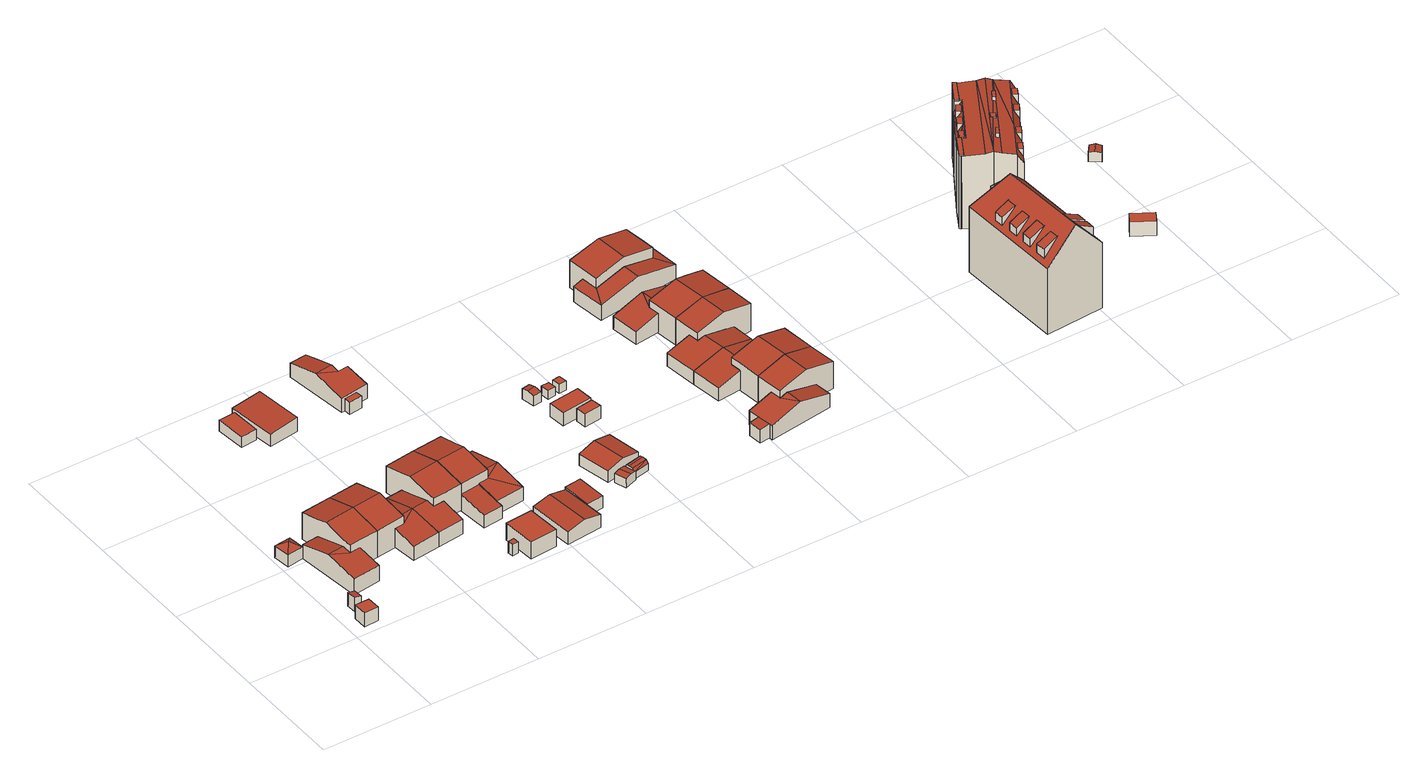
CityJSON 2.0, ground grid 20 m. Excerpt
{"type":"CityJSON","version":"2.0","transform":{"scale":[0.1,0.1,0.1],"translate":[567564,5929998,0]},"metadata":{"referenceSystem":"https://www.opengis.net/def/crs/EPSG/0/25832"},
"CityObjects":{
"building1":{"type":"Building","attributes":{"Grundfläche 2D":"6.219696","Grundhöhe NN":"0.597"},"geometry":[{"type":"Solid","lod":"3","boundaries":[[[[0,1,2,3]],[[4,5,3,2]],[[5,6,0,3]],[[6,7,1,0]],[[7,4,2,1]],[[7,6,5,4]]]],"semantics":{"surfaces":[{"type":"RoofSurface"},{"type":"WallSurface"},{"type":"GroundSurface"}],"values":[[0,1,1,1,1,2]]}}]},
"building2":{"type":"Building","attributes":{"Grundfläche 2D":"2.041872","Grundhöhe NN":"0.597"},"geometry":[{"type":"Solid","lod":"3","boundaries":[[[[8,9,10,11]],[[12,13,11,10]],[[13,14,8,11]],[[14,15,9,8]],[[15,12,10,9]],[[15,14,13,12]]]],"semantics":{"surfaces":[{"type":"RoofSurface"},{"type":"WallSurface"},{"type":"GroundSurface"}],"values":[[0,1,1,1,1,2]]}}]},
"building3":{"type":"Building","attributes":{"Grundfläche 2D":"55.055702","Grundhöhe NN":"1.153"},"geometry":[{"type":"Solid","lod":"3","boundaries":[[[[16,17,18]],[[16,19,17]],[[16,18,20]],[[16,20,19]],[[21,22,23,24]],[[25,26,27,28,22]],[[28,23,22]],[[29,30,18,17]],[[30,31,20,18]],[[31,32,19,20]],[[32,29,17,19]],[[22,21,18,30,33,25]],[[26,25,33,34]],[[27,26,34,35]],[[28,27,35,36]],[[24,23,28,36,37]],[[24,37,30,18,21]],[[32,31,30,29]],[[35,34,33,30,37,36]]]],"semantics":{"surfaces":[{"type":"RoofSurface"},{"type":"WallSurface"},{"type":"GroundSurface"}],"values":[[0,0,0,0,0,0,0,1,1,1,1,1,1,1,1,1,1,2,2]]}}]},
"building4":{"type":"Building","attributes":{"Grundfläche 2D":"61.027374","Grundhöhe NN":"1.315"},"geometry":[{"type":"Solid","lod":"3","boundaries":[[[[38,39,40,41,42,43]],[[44,45,38,43,46,47]],[[47,46,43,42,41,48,49]],[[45,44,47,49,50]],[[40,39,38,45,50,51]],[[41,40,51,48]],[[49,48,51,50]]]],"semantics":{"surfaces":[{"type":"RoofSurface"},{"type":"WallSurface"},{"type":"GroundSurface"}],"values":[[0,0,1,1,1,1,2]]}}]},
"building5":{"type":"Building","attributes":{"Grundfläche 2D":"59.880754","Grundhöhe NN":"1.318"},"geometry":[{"type":"Solid","lod":"3","boundaries":[[[[45,52,53,38]],[[54,55,40,39,38,53]],[[52,45,50,56]],[[55,54,53,52,56,57]],[[40,55,57,51]],[[45,38,39,40,51,50]],[[57,56,50,51]]]],"semantics":{"surfaces":[{"type":"RoofSurface"},{"type":"WallSurface"},{"type":"GroundSurface"}],"values":[[0,0,1,1,1,1,2]]}}]},
"building6":{"type":"Building","attributes":{"Grundfläche 2D":"46.337090","Grundhöhe NN":"1.356"},"geometry":[{"type":"Solid","lod":"3","boundaries":[[[[58,59,60,61,62]],[[60,59,63]],[[64,65,60,63,66]],[[62,61,67,68]],[[63,59,58,62,68,69]],[[66,63,69,70]],[[64,66,70,71]],[[65,64,71,72]],[[67,61,60,65,72]],[[72,71,70,69,68,67]]]],"semantics":{"surfaces":[{"type":"RoofSurface"},{"type":"WallSurface"},{"type":"GroundSurface"}],"values":[[0,0,0,1,1,1,1,1,1,2]]}}]},
"building7":{"type":"Building","attributes":{"Grundfläche 2D":"15.591273","Grundhöhe NN":"1.494"},"geometry":[{"type":"Solid","lod":"3","boundaries":[[[[73,74,75,76,77]],[[78,79,75,74]],[[79,80,76,75]],[[80,81,82,73,77,76]],[[82,78,74,73]],[[80,79,78,82,81]]]],"semantics":{"surfaces":[{"type":"RoofSurface"},{"type":"WallSurface"},{"type":"GroundSurface"}],"values":[[0,1,1,1,1,2]]}}]},
"building8":{"type":"Building","attributes":{"Grundfläche 2D":"44.734847","Grundhöhe NN":"1.398"},"geometry":[{"type":"Solid","lod":"3","boundaries":[[[[83,84,85,61,60]],[[86,87,88,83,60,65]],[[65,60,61,67,72]],[[86,65,72,89]],[[87,86,89,90]],[[88,87,90,91]],[[85,84,83,88,91,92]],[[61,85,92,67]],[[90,89,72,67,92,91]]]],"semantics":{"surfaces":[{"type":"RoofSurface"},{"type":"WallSurface"},{"type":"GroundSurface"}],"values":[[0,0,1,1,1,1,1,1,2]]}}]},
"building9":{"type":"Building","attributes":{"Grundfläche 2D":"1.191955","Grundhöhe NN":"0.988"},"geometry":[{"type":"Solid","lod":"3","boundaries":[[[[93,94,95,96]],[[97,98,96,95]],[[98,99,93,96]],[[99,100,94,93]],[[100,97,95,94]],[[100,99,98,97]]]],"semantics":{"surfaces":[{"type":"RoofSurface"},{"type":"WallSurface"},{"type":"GroundSurface"}],"values":[[0,1,1,1,1,2]]}}]},
"building10":{"type":"Building","attributes":{"Grundfläche 2D":"48.806923","Grundhöhe NN":"1.370"},"geometry":[{"type":"Solid","lod":"3","boundaries":[[[[101,102,103,104]],[[105,106,104,103]],[[106,107,101,104]],[[107,108,102,101]],[[108,105,103,102]],[[108,107,106,105]]]],"semantics":{"surfaces":[{"type":"RoofSurface"},{"type":"WallSurface"},{"type":"GroundSurface"}],"values":[[0,1,1,1,1,2]]}}]},
"building11":{"type":"Building","attributes":{"Grundfläche 2D":"60.338884","Grundhöhe NN":"1.353"},"geometry":[{"type":"Solid","lod":"3","boundaries":[[[[109,110,111,112,113]],[[114,115,109,113,116,117]],[[117,116,113,112,111,118,91]],[[115,114,117,91,119]],[[110,109,115,119,120]],[[111,110,120,118]],[[91,118,120,119]]]],"semantics":{"surfaces":[{"type":"RoofSurface"},{"type":"WallSurface"},{"type":"GroundSurface"}],"values":[[0,0,1,1,1,1,2]]}}]},
"building12":{"type":"Building","attributes":{"Grundfläche 2D":"29.391478","Grundhöhe NN":"0.909"},"geometry":[{"type":"Solid","lod":"3","boundaries":[[[[121,122,123,124]],[[125,126,124,123]],[[126,127,121,124]],[[127,128,122,121]],[[128,125,123,122]],[[128,127,126,125]]]],"semantics":{"surfaces":[{"type":"RoofSurface"},{"type":"WallSurface"},{"type":"GroundSurface"}],"values":[[0,1,1,1,1,2]]}}]},
"building13":{"type":"Building","attributes":{"Grundfläche 2D":"79.576248","Grundhöhe NN":"1.319"},"geometry":[{"type":"Solid","lod":"3","boundaries":[[[[109,115,129,130]],[[130,131,132,110,109]],[[133,134,135,136]],[[137,129,115,133,136,138]],[[130,129,137,139]],[[132,131,130,139,140]],[[110,132,140,141]],[[115,109,110,141,142,133]],[[134,133,142,143]],[[135,134,143,144]],[[136,135,144,138]],[[143,142,141,140,139,137,138,144]]]],"semantics":{"surfaces":[{"type":"RoofSurface"},{"type":"WallSurface"},{"type":"GroundSurface"}],"values":[[0,0,0,1,1,1,1,1,1,1,1,2]]}}]},
"building14":{"type":"Building","attributes":{"Grundfläche 2D":"48.719252","Grundhöhe NN":"1.390"},"geometry":[{"type":"Solid","lod":"3","boundaries":[[[[145,146,147,148]],[[146,145,149]],[[146,149,150]],[[151,150,149,152,153]],[[148,147,154,155]],[[145,148,155,156]],[[152,149,145,156,157]],[[153,152,157,158]],[[151,153,158,159]],[[146,150,151,159,160]],[[147,146,160,154]],[[154,160,159,158,157,156,155]]]],"semantics":{"surfaces":[{"type":"RoofSurface"},{"type":"WallSurface"},{"type":"GroundSurface"}],"values":[[0,0,0,0,1,1,1,1,1,1,1,2]]}}]},
"building15":{"type":"Building","attributes":{"Grundfläche 2D":"54.295436","Grundhöhe NN":"0.967"},"geometry":[{"type":"Solid","lod":"3","boundaries":[[[[161,162,163,164]],[[165,162,161,166]],[[164,163,167,168]],[[166,161,164,168,169]],[[165,166,169,170]],[[167,163,162,165,170]],[[169,168,167,170]]]],"semantics":{"surfaces":[{"type":"RoofSurface"},{"type":"WallSurface"},{"type":"GroundSurface"}],"values":[[0,0,1,1,1,1,2]]}}]},
"building16":{"type":"Building","attributes":{"Grundfläche 2D":"50.157501","Grundhöhe NN":"1.353"},"geometry":[{"type":"Solid","lod":"3","boundaries":[[[[171,172,173,174]],[[175,176,177,178,179]],[[180,181,176,182,183,184]],[[181,177,176]],[[174,173,185,186]],[[171,174,186,187]],[[172,171,187,188]],[[175,179,189,190]],[[182,176,175,190,191]],[[172,188,192,184,183,182,191,185,173]],[[180,184,192,193]],[[181,180,193,194]],[[179,178,177,181,194,189]],[[193,192,188,187,186,185,191,190,189,194]]]],"semantics":{"surfaces":[{"type":"RoofSurface"},{"type":"WallSurface"},{"type":"GroundSurface"}],"values":[[0,0,0,0,1,1,1,1,1,1,1,1,1,2]]}}]},
"building17":{"type":"Building","attributes":{"Grundfläche 2D":"15.406752","Grundhöhe NN":"1.131"},"geometry":[{"type":"Solid","lod":"3","boundaries":[[[[195,196,197,198]],[[199,200,198,197]],[[200,201,195,198]],[[201,202,196,195]],[[202,199,197,196]],[[202,201,200,199]]]],"semantics":{"surfaces":[{"type":"RoofSurface"},{"type":"WallSurface"},{"type":"GroundSurface"}],"values":[[0,1,1,1,1,2]]}}]},
"building18":{"type":"Building","attributes":{"Grundfläche 2D":"5.475605","Grundhöhe NN":"1.384"},"geometry":[{"type":"Solid","lod":"3","boundaries":[[[[203,204,205,206]],[[207,208,204,203,209]],[[206,205,210,211]],[[209,203,206,211,212]],[[213,208,207,209,212,214]],[[210,205,204,208,213]],[[214,212,211,210,213]]]],"semantics":{"surfaces":[{"type":"RoofSurface"},{"type":"WallSurface"},{"type":"GroundSurface"}],"values":[[0,0,1,1,1,1,2]]}}]},
"building19":{"type":"Building","attributes":{"Grundfläche 2D":"40.366095","Grundhöhe NN":"1.425"},"geometry":[{"type":"Solid","lod":"3","boundaries":[[[[215,216,217,218]],[[219,216,215,220]],[[218,217,221,222]],[[220,215,218,222,223]],[[219,220,223,224]],[[221,217,216,219,224]],[[223,222,221,224]]]],"semantics":{"surfaces":[{"type":"RoofSurface"},{"type":"WallSurface"},{"type":"GroundSurface"}],"values":[[0,0,1,1,1,1,2]]}}]},
"building20":{"type":"Building","attributes":{"Grundfläche 2D":"5.950251","Grundhöhe NN":"1.394"},"geometry":[{"type":"Solid","lod":"3","boundaries":[[[[225,226,227,228]],[[229,225,228,230]],[[231,229,230,232]],[[231,232,233]],[[231,233,234]],[[233,232,230,228,227,235,214]],[[234,233,214,236]],[[237,226,225,229,231,234,236,238]],[[227,226,237,235]],[[236,214,235,237,238]]]],"semantics":{"surfaces":[{"type":"RoofSurface"},{"type":"WallSurface"},{"type":"GroundSurface"}],"values":[[0,0,0,0,0,1,1,1,1,2]]}}]},
"building21":{"type":"Building","attributes":{"Grundfläche 2D":"3.811717","Grundhöhe NN":"1.504"},"geometry":[{"type":"Solid","lod":"3","boundaries":[[[[239,240,241,242]],[[243,240,239,244]],[[242,241,245,246]],[[244,239,242,246,247]],[[243,244,247,248]],[[245,241,240,243,248]],[[247,246,245,248]]]],"semantics":{"surfaces":[{"type":"RoofSurface"},{"type":"WallSurface"},{"type":"GroundSurface"}],"values":[[0,0,1,1,1,1,2]]}}]},
"building22":{"type":"Building","attributes":{"Grundfläche 2D":"17.314671","Grundhöhe NN":"1.512"},"geometry":[{"type":"Solid","lod":"3","boundaries":[[[[249,250,251,252]],[[253,254,252,251]],[[254,255,249,252]],[[255,256,250,249]],[[256,253,251,250]],[[256,255,254,253]]]],"semantics":{"surfaces":[{"type":"RoofSurface"},{"type":"WallSurface"},{"type":"GroundSurface"}],"values":[[0,1,1,1,1,2]]}}]},
"building23":{"type":"Building","attributes":{"Grundfläche 2D":"5.980590","Grundhöhe NN":"1.512"},"geometry":[{"type":"Solid","lod":"3","boundaries":[[[[257,258,259,260]],[[261,262,260,259]],[[262,263,257,260]],[[263,264,258,257]],[[264,261,259,258]],[[264,263,262,261]]]],"semantics":{"surfaces":[{"type":"RoofSurface"},{"type":"WallSurface"},{"type":"GroundSurface"}],"values":[[0,1,1,1,1,2]]}}]},
"building24":{"type":"Building","attributes":{"Grundfläche 2D":"2.130460","Grundhöhe NN":"1.587"},"geometry":[{"type":"Solid","lod":"3","boundaries":[[[[265,266,267,268]],[[269,270,268,267]],[[270,271,265,268]],[[271,272,266,265]],[[272,269,267,266]],[[272,271,270,269]]]],"semantics":{"surfaces":[{"type":"RoofSurface"},{"type":"WallSurface"},{"type":"GroundSurface"}],"values":[[0,1,1,1,1,2]]}}]},
"building25":{"type":"Building","attributes":{"Grundfläche 2D":"2.178880","Grundhöhe NN":"1.575"},"geometry":[{"type":"Solid","lod":"3","boundaries":[[[[273,274,275,276]],[[277,278,276,275]],[[278,279,273,276]],[[279,280,274,273]],[[280,277,275,274]],[[280,279,278,277]]]],"semantics":{"surfaces":[{"type":"RoofSurface"},{"type":"WallSurface"},{"type":"GroundSurface"}],"values":[[0,1,1,1,1,2]]}}]},
"building26":{"type":"Building","attributes":{"Grundfläche 2D":"50.704921","Grundhöhe NN":"1.428"},"geometry":[{"type":"Solid","lod":"3","boundaries":[[[[281,282,283,284,285,286,287]],[[282,288,289,290]],[[290,283,282]],[[291,287,286,292]],[[285,284,293,294]],[[285,294,295,286]],[[287,296,297,281]],[[288,282,281,297,298]],[[289,288,298,299]],[[283,290,289,299,300]],[[284,283,300,293]],[[292,286,295,301]],[[291,292,301,302]],[[287,291,302,296]],[[301,295,294,293,300,299,298,297,296,302]]]],"semantics":{"surfaces":[{"type":"RoofSurface"},{"type":"WallSurface"},{"type":"GroundSurface"}],"values":[[0,0,0,0,1,1,1,1,1,1,1,1,1,1,2]]}}]},
"building27":{"type":"Building","attributes":{"Grundfläche 2D":"53.238331","Grundhöhe NN":"1.561"},"geometry":[{"type":"Solid","lod":"3","boundaries":[[[[303,304,305,306,307,308]],[[309,306,305,310,311]],[[308,307,312,313]],[[303,308,313,314]],[[304,303,314,315]],[[311,310,305,304,315,316]],[[309,311,316,317]],[[312,307,306,309,317]],[[312,317,316,315,314,313]]]],"semantics":{"surfaces":[{"type":"RoofSurface"},{"type":"WallSurface"},{"type":"GroundSurface"}],"values":[[0,0,1,1,1,1,1,1,2]]}}]},
"building28":{"type":"Building","attributes":{"Grundfläche 2D":"57.753972","Grundhöhe NN":"1.578"},"geometry":[{"type":"Solid","lod":"3","boundaries":[[[[307,306,318,319,320,321]],[[322,323,318,306,309]],[[321,320,324,325]],[[307,321,325,312]],[[309,306,307,312,317]],[[322,309,317,326]],[[319,318,323,322,326,327]],[[320,319,327,324]],[[327,326,317,312,325,324]]]],"semantics":{"surfaces":[{"type":"RoofSurface"},{"type":"WallSurface"},{"type":"GroundSurface"}],"values":[[0,0,1,1,1,1,1,1,2]]}}]},
"building29":{"type":"Building","attributes":{"Grundfläche 2D":"55.463082","Grundhöhe NN":"1.427"},"geometry":[{"type":"Solid","lod":"3","boundaries":[[[[328,329,330,331,332]],[[333,334,335,328,332,336]],[[336,332,331,337,338]],[[334,333,336,338,300]],[[330,329,328,335,334,300,339]],[[331,330,339,337]],[[338,337,339,300]]]],"semantics":{"surfaces":[{"type":"RoofSurface"},{"type":"WallSurface"},{"type":"GroundSurface"}],"values":[[0,0,1,1,1,1,2]]}}]},
"building30":{"type":"Building","attributes":{"Grundfläche 2D":"47.635441","Grundhöhe NN":"1.616"},"geometry":[{"type":"Solid","lod":"3","boundaries":[[[[340,341,342,343,344]],[[345,342,341]],[[345,346,347,342]],[[341,340,348,349]],[[346,345,341,349,350]],[[347,346,350,351]],[[343,342,347,351,352]],[[344,343,352,353]],[[340,344,353,348]],[[352,351,350,349,348,353]]]],"semantics":{"surfaces":[{"type":"RoofSurface"},{"type":"WallSurface"},{"type":"GroundSurface"}],"values":[[0,0,0,1,1,1,1,1,1,2]]}}]},
"building31":{"type":"Building","attributes":{"Grundfläche 2D":"66.188976","Grundhöhe NN":"1.400"},"geometry":[{"type":"Solid","lod":"3","boundaries":[[[[332,354,355,356,357,336]],[[358,359,354,332,331]],[[336,357,356,360,338]],[[331,332,336,338,337]],[[358,331,337,361]],[[356,355,354,359,358,361,360]],[[337,338,360,361]]]],"semantics":{"surfaces":[{"type":"RoofSurface"},{"type":"WallSurface"},{"type":"GroundSurface"}],"values":[[0,0,1,1,1,1,2]]}}]},
"building32":{"type":"Building","attributes":{"Grundfläche 2D":"55.452498","Grundhöhe NN":"1.498"},"geometry":[{"type":"Solid","lod":"3","boundaries":[[[[362,363,364,365,366]],[[367,368,369,362,366,370]],[[370,366,365,371,372]],[[368,367,370,372,373]],[[364,363,362,369,368,373,374]],[[365,364,374,371]],[[372,371,374,373]]]],"semantics":{"surfaces":[{"type":"RoofSurface"},{"type":"WallSurface"},{"type":"GroundSurface"}],"values":[[0,0,1,1,1,1,2]]}}]},
"building33":{"type":"Building","attributes":{"Grundfläche 2D":"61.232167","Grundhöhe NN":"1.523"},"geometry":[{"type":"Solid","lod":"3","boundaries":[[[[375,376,377,378,379,380]],[[381,382,376,375]],[[381,383,384,382]],[[383,385,386,384]],[[378,377,387,388]],[[389,390,375,380,379,378,388,391]],[[383,381,375,390,392]],[[385,383,392,393]],[[386,385,393,394]],[[384,386,394,395]],[[376,382,384,395,396]],[[377,376,396,387]],[[388,387,396,395,394,393,392,390,389,391]]]],"semantics":{"surfaces":[{"type":"RoofSurface"},{"type":"WallSurface"},{"type":"GroundSurface"}],"values":[[0,0,0,0,1,1,1,1,1,1,1,1,2]]}}]},
"building34":{"type":"Building","attributes":{"Grundfläche 2D":"66.184260","Grundhöhe NN":"1.511"},"geometry":[{"type":"Solid","lod":"3","boundaries":[[[[397,370,366,398,399]],[[366,365,400,401,398]],[[370,397,399,402,372]],[[365,366,370,372,371]],[[400,365,371,403]],[[399,398,401,400,403,402]],[[371,372,402,403]]]],"semantics":{"surfaces":[{"type":"RoofSurface"},{"type":"WallSurface"},{"type":"GroundSurface"}],"values":[[0,0,1,1,1,1,2]]}}]},
"building35":{"type":"Building","attributes":{"Grundfläche 2D":"69.382549","Grundhöhe NN":"1.543"},"geometry":[{"type":"Solid","lod":"3","boundaries":[[[[404,405,406,407,408]],[[409,410,405,404,411]],[[408,407,406,412,396]],[[411,404,408,396,395]],[[410,409,411,395,413]],[[412,406,405,410,413]],[[395,396,412,413]]]],"semantics":{"surfaces":[{"type":"RoofSurface"},{"type":"WallSurface"},{"type":"GroundSurface"}],"values":[[0,0,1,1,1,1,2]]}}]},
"building36":{"type":"Building","attributes":{"Grundfläche 2D":"208.485540","Grundhöhe NN":"1.581"},"children":["building36-1","building36-2","building36-3","building36-4","building36-5","building36-6","building36-7"],"geometry":[{"type":"Solid","lod":"3","boundaries":[[[[414,415,416,417]],[[416,415,418,419]],[[417,416,419]],[[418,415,414,420,421]],[[419,418,421,422]],[[417,419,422,423]],[[414,417,423,420]],[[421,420,423,422]]]],"semantics":{"surfaces":[{"type":"RoofSurface"},{"type":"WallSurface"},{"type":"GroundSurface"}],"values":[[0,0,0,1,1,1,1,2]]}}]},
"building36-1":{"type":"BuildingInstallation","parents":["building36"],"geometry":[{"type":"MultiSurface","lod":"3","boundaries":[[[424,425,426,427]],[[425,428,426]],[[427,429,424]],[[425,424,429,428]]],"semantics":{"surfaces":[{"type":"RoofSurface"},{"type":"WallSurface"}],"values":[0,1,1,1]}}]},
"building36-2":{"type":"BuildingInstallation","parents":["building36"],"geometry":[{"type":"MultiSurface","lod":"3","boundaries":[[[430,431,432,433,434]],[[435,436,431,430]],[[432,431,436,437]],[[430,434,435]]],"semantics":{"surfaces":[{"type":"RoofSurface"},{"type":"WallSurface"}],"values":[0,1,1,1]}}]},
"building36-3":{"type":"BuildingInstallation","parents":["building36"],"geometry":[{"type":"MultiSurface","lod":"3","boundaries":[[[438,439,440,441]],[[442,443,438,441]],[[438,443,444,439]],[[441,440,445,442]]],"semantics":{"surfaces":[{"type":"RoofSurface"},{"type":"WallSurface"}],"values":[0,1,1,1]}}]},
"building36-4":{"type":"BuildingInstallation","parents":["building36"],"geometry":[{"type":"MultiSurface","lod":"3","boundaries":[[[446,447,448,449]],[[449,448,450,451]],[[449,451,446]],[[447,450,448]]],"semantics":{"surfaces":[{"type":"RoofSurface"},{"type":"WallSurface"}],"values":[0,1,1,1]}}]},
"building36-5":{"type":"BuildingInstallation","parents":["building36"],"geometry":[{"type":"MultiSurface","lod":"3","boundaries":[[[452,453,454,455]],[[454,453,456,457]],[[452,455,458]],[[453,452,458,456]]],"semantics":{"surfaces":[{"type":"RoofSurface"},{"type":"WallSurface"}],"values":[0,1,1,1]}}]},
"building36-6":{"type":"BuildingInstallation","parents":["building36"],"geometry":[{"type":"MultiSurface","lod":"3","boundaries":[[[459,460,461,462]],[[462,461,463,464]],[[460,459,465,466]],[[466,463,461,460]]],"semantics":{"surfaces":[{"type":"RoofSurface"},{"type":"WallSurface"}],"values":[0,1,1,1]}}]},
"building36-7":{"type":"BuildingInstallation","parents":["building36"],"geometry":[{"type":"MultiSurface","lod":"3","boundaries":[[[467,468,469,470]],[[471,469,468,472]],[[470,469,471]],[[468,467,473,472]]],"semantics":{"surfaces":[{"type":"RoofSurface"},{"type":"WallSurface"}],"values":[0,1,1,1]}}]},
"building37":{"type":"Building","attributes":{"Grundfläche 2D":"181.390538","Grundhöhe NN":"1.191"},"children":["building37-1","building37-2","building37-3","building37-4","building37-5","building37-6","building37-7","building37-8","building37-9","building37-10","building37-11","building37-12"],"geometry":[{"type":"Solid","lod":"3","boundaries":[[[[474,475,476]],[[477,478,474,479,480,481,482,483,484]],[[478,477,484,483,482,485,474]],[[485,475,474]],[[481,480,479,486,487,482]],[[488,482,487]],[[489,490,491,492,493,494,495,496,497,498,476,475,499,500,501,502,503,504,505]],[[506,507,508,509,510,511]],[[506,512,507,513,509,508,507]],[[512,514,515,516,517,509,513,507]],[[518,519,520,521,522,523,524,525,526,527,528,529,530,488,487,486,531,532,533,534,535]],[[498,497,536,537]],[[474,476,498,537,538]],[[486,479,474,538,539]],[[540,499,475,485,482,488,541,542]],[[500,499,540,543]],[[516,501,500,543,544]],[[502,501,516,515,503]],[[512,506,511,493,492,491,490,489,505,504,503,515,514]],[[511,510,494,493]],[[510,509,495,494]],[[495,509,545,546,496]],[[497,496,546,536]],[[516,544,547,517]],[[509,517,547,545]],[[533,532,548]],[[534,533,548,549]],[[535,534,549,550]],[[518,535,550,551]],[[519,518,551,552]],[[520,519,552,553]],[[521,520,553,554]],[[522,521,554,555]],[[523,522,555]],[[524,523,555,556]],[[525,524,556,557]],[[526,525,557,558]],[[527,526,558,559]],[[528,527,559,560]],[[529,528,560]],[[530,529,560,561]],[[488,530,561,541]],[[531,486,539,562]],[[532,531,562,548]],[[561,560,559,558,557,556,555,554,553,552,551,550,549,548,562,539,538,537,536,546,545,547,544,563,544,543,540,542,541]]]],"semantics":{"surfaces":[{"type":"RoofSurface"},{"type":"WallSurface"},{"type":"GroundSurface"}],"values":[[0,0,0,0,0,0,0,0,0,0,0,1,1,1,1,1,1,1,1,1,1,1,1,1,1,1,1,1,1,1,1,1,1,1,1,1,1,1,1,1,1,1,1,1,2]]}}]},
"building37-1":{"type":"BuildingInstallation","parents":["building37"],"geometry":[{"type":"MultiSurface","lod":"3","boundaries":[[[564,565,566,567,568]],[[501,502,566,565]],[[567,566,502,569]],[[569,499,500,564,568,567]],[[500,501,565,564]]],"semantics":{"surfaces":[{"type":"RoofSurface"},{"type":"WallSurface"}],"values":[0,1,1,1,1]}}]},
"building37-2":{"type":"BuildingInstallation","parents":["building37"],"geometry":[{"type":"MultiSurface","lod":"3","boundaries":[[[570,571,572,573,574]],[[484,480,572,571,575]],[[480,576,573,572]],[[483,577,570,574,573,576,481]],[[577,575,571,570]]],"semantics":{"surfaces":[{"type":"RoofSurface"},{"type":"WallSurface"}],"values":[0,1,1,1,1]}}]},
"building37-3":{"type":"BuildingInstallation","parents":["building37"],"geometry":[{"type":"MultiSurface","lod":"3","boundaries":[[[578,579,580,581]],[[496,497,582,579,578]],[[580,579,582,494]],[[494,495,581,580]],[[495,496,578,581]]],"semantics":{"surfaces":[{"type":"RoofSurface"},{"type":"WallSurface"}],"values":[0,1,1,1,1]}}]},
"building37-4":{"type":"BuildingInstallation","parents":["building37"],"geometry":[{"type":"MultiSurface","lod":"3","boundaries":[[[583,584,585,586]],[[586,585,587,588]],[[583,586,588,589]],[[584,583,589,590]],[[585,584,590,587]]],"semantics":{"surfaces":[{"type":"RoofSurface"},{"type":"WallSurface"}],"values":[0,1,1,1,1]}}]},
"building37-5":{"type":"BuildingInstallation","parents":["building37"],"geometry":[{"type":"MultiSurface","lod":"3","boundaries":[[[591,592,593,594]],[[595,596,592,591]],[[477,597,593,592,596]],[[597,598,594,593]],[[478,595,591,594,598]]],"semantics":{"surfaces":[{"type":"RoofSurface"},{"type":"WallSurface"}],"values":[0,1,1,1,1]}}]},
"building37-6":{"type":"BuildingInstallation","parents":["building37"],"geometry":[{"type":"MultiSurface","lod":"3","boundaries":[[[599,600,601,602]],[[603,599,602]],[[600,599,603,604]],[[604,601,600]]],"semantics":{"surfaces":[{"type":"RoofSurface"},{"type":"WallSurface"}],"values":[0,1,1,1]}}]},
"building37-7":{"type":"BuildingInstallation","parents":["building37"],"geometry":[{"type":"MultiSurface","lod":"3","boundaries":[[[605,606,607,608,609,610]],[[611,608,607,606,507]],[[609,608,611,513]],[[610,609,513,508]],[[508,605,610]]],"semantics":{"surfaces":[{"type":"RoofSurface"},{"type":"WallSurface"}],"values":[0,1,1,1,1]}}]},
"building37-8":{"type":"BuildingInstallation","parents":["building37"],"geometry":[{"type":"MultiSurface","lod":"3","boundaries":[[[612,613,614,615]],[[616,612,615]],[[616,617,613,612]],[[614,613,617]]],"semantics":{"surfaces":[{"type":"RoofSurface"},{"type":"WallSurface"}],"values":[0,1,1,1]}}]},
"building37-9":{"type":"BuildingInstallation","parents":["building37"],"geometry":[{"type":"MultiSurface","lod":"3","boundaries":[[[618,619,620,621,622]],[[618,622,621,526,527]],[[619,618,527,528]],[[620,619,528,529]]],"semantics":{"surfaces":[{"type":"RoofSurface"},{"type":"WallSurface"}],"values":[0,1,1,1]}}]},
"building37-10":{"type":"BuildingInstallation","parents":["building37"],"geometry":[{"type":"MultiSurface","lod":"3","boundaries":[[[623,624,625,626,627,628]],[[626,625,624,518,519]],[[627,626,519,520]],[[623,628,627,520,521]]],"semantics":{"surfaces":[{"type":"RoofSurface"},{"type":"WallSurface"}],"values":[0,1,1,1]}}]},
"building37-11":{"type":"BuildingInstallation","parents":["building37"],"geometry":[{"type":"MultiSurface","lod":"3","boundaries":[[[629,630,631,632,633]],[[633,632,532,533]],[[629,633,533,534]],[[631,630,629,534,535]]],"semantics":{"surfaces":[{"type":"RoofSurface"},{"type":"WallSurface"}],"values":[0,1,1,1]}}]},
"building37-12":{"type":"BuildingInstallation","parents":["building37"],"geometry":[{"type":"MultiSurface","lod":"3","boundaries":[[[634,635,636,637,638]],[[636,635,522,523]],[[637,636,523,524]],[[634,638,637,524,525]]],"semantics":{"surfaces":[{"type":"RoofSurface"},{"type":"WallSurface"}],"values":[0,1,1,1]}}]},
"building38":{"type":"Building","attributes":{"Grundfläche 2D":"8.890675","Grundhöhe NN":"0.945"},"geometry":[{"type":"Solid","lod":"3","boundaries":[[[[639,640,641,642]],[[643,644,642,641]],[[644,645,639,642]],[[645,646,640,639]],[[646,643,641,640]],[[646,645,644,643]]]],"semantics":{"surfaces":[{"type":"RoofSurface"},{"type":"WallSurface"},{"type":"GroundSurface"}],"values":[[0,1,1,1,1,2]]}}]},
"building39":{"type":"Building","attributes":{"Grundfläche 2D":"3.957510","Grundhöhe NN":"1.136"},"geometry":[{"type":"Solid","lod":"3","boundaries":[[[[647,648,649,650]],[[651,648,647,652]],[[650,649,653,654]],[[652,647,650,654,655]],[[651,652,655,656]],[[653,649,648,651,656]],[[654,653,656,655]]]],"semantics":{"surfaces":[{"type":"RoofSurface"},{"type":"WallSurface"},{"type":"GroundSurface"}],"values":[[0,0,1,1,1,1,2]]}}]}
},
"vertices":[
[51,17,33],[50,41,33],[25,41,33],[25,16,33],[25,41,6],[25,16,6],[51,17,6],[50,41,6],
[46,73,30],[33,73,33],[34,56,33],[47,57,30],[34,56,6],[47,57,6],[46,73,6],[33,73,6],
[21,216,45],[8,199,35],[38,203,35],[4,229,35],[34,233,35],[38,203,40],[45,144,55],[76,148,55],[68,206,40],[52,84,43],[103,91,43],[98,136,51],[78,133,51],[8,199,12],[38,203,12],[34,233,12],[4,229,12],[52,84,12],[103,91,12],[98,136,12],[78,133,12],[68,206,12],
[126,195,78],[120,244,66],[119,249,65],[64,242,65],[68,206,73],[71,188,78],[98,136,65],[133,140,65],[76,148,68],[78,133,65],[64,242,13],[78,133,13],[133,140,13],[119,249,13],
[187,147,65],[180,202,78],[178,221,73],[174,255,65],[187,147,13],[174,255,13],
[180,202,45],[185,162,54],[217,167,54],[209,225,40],[178,221,40],[187,147,51],[174,101,42],[225,107,42],[169,145,51],[209,225,14],[178,221,14],[187,147,14],[169,145,14],[174,101,14],[225,107,14],
[109,534,36],[114,480,36],[143,483,36],[139,536,36],[110,534,36],[114,480,15],[143,483,15],[139,536,15],[110,534,15],[109,534,15],
[247,170,54],[242,209,44],[240,229,39],[274,113,42],[269,158,51],[249,156,51],[274,113,14],[269,158,14],[249,156,14],[240,229,14],
[319,41,32],[308,39,32],[309,29,32],[320,30,32],[309,29,10],[320,30,10],[319,41,10],[308,39,10],
[208,466,41],[197,552,41],[141,545,38],[153,458,38],[141,545,14],[153,458,14],[208,466,14],[197,552,14],
[297,217,78],[290,271,66],[235,264,66],[240,229,73],[242,209,78],[269,158,66],[304,162,66],[247,170,69],[249,156,66],[235,264,14],[304,162,14],[290,271,14],
[373,72,42],[324,68,42],[329,8,42],[378,12,42],[329,8,9],[378,12,9],[373,72,9],[324,68,9],
[358,169,66],[351,223,78],[349,243,73],[345,277,66],[304,162,46],[310,108,37],[346,112,37],[340,167,46],[358,169,13],[340,167,13],[351,223,13],[345,277,13],[290,271,13],[304,162,13],[310,108,13],[346,112,13],
[397,129,40],[358,169,49],[340,167,49],[345,123,40],[390,188,53],[356,184,53],[351,223,45],[383,247,40],[349,243,40],[340,167,14],[345,123,14],[397,129,14],[383,247,14],[349,243,14],[351,223,14],[358,169,14],
[428,7,42],[419,89,42],[386,86,35],[395,4,35],[451,93,35],[460,11,35],[386,86,10],[395,4,10],[460,11,10],[451,93,10],
[322,458,38],[320,470,38],[297,467,38],[298,455,38],[275,584,41],[283,526,55],[315,529,55],[310,569,45],[307,588,40],[336,517,51],[317,515,51],[290,466,42],[297,467,42],[342,473,42],[297,467,14],[298,455,14],[322,458,14],[320,470,14],[307,588,14],[275,584,14],[290,466,14],[342,473,14],[336,517,14],[317,515,14],
[482,99,38],[452,95,38],[459,44,35],[489,48,35],[459,44,11],[489,48,11],[482,99,11],[452,95,11],
[557,70,33],[549,91,33],[538,87,31],[545,66,31],[567,76,31],[561,95,31],[568,74,31],[538,87,14],[545,66,14],[568,74,14],[561,95,14],[567,76,14],
[562,98,44],[549,159,44],[517,152,37],[530,92,37],[582,165,37],[594,105,37],[517,152,14],[530,92,14],[594,105,14],[582,165,14],
[593,98,34],[593,102,28],[563,95,28],[564,92,34],[594,92,35],[565,86,35],[596,86,34],[567,80,34],[567,76,28],[597,82,28],[563,95,14],[597,82,14],[593,102,14],[596,86,14],
[554,327,38],[540,324,38],[542,312,35],[557,314,35],[537,337,35],[552,339,35],[542,312,15],[557,314,15],[552,339,15],[537,337,15],
[607,253,40],[604,284,40],[548,277,40],[551,246,40],[548,277,15],[551,246,15],[607,253,15],[604,284,15],
[609,229,40],[606,248,40],[575,244,40],[578,225,40],[575,244,15],[578,225,15],[609,229,15],[606,248,15],
[581,329,33],[567,328,33],[569,312,33],[583,314,33],[569,312,16],[583,314,16],[581,329,16],[567,328,16],
[605,316,33],[603,332,33],[589,330,33],[591,315,33],[589,330,16],[591,315,16],[605,316,16],[603,332,16],
[797,38,41],[856,46,57],[838,75,53],[835,95,53],[790,89,41],[793,68,41],[797,44,41],[915,54,41],[911,85,41],[852,77,57],[778,42,39],[775,66,39],[835,95,14],[790,89,14],[793,68,14],[797,44,14],[797,38,14],[915,54,14],[911,85,14],[838,75,14],[775,66,14],[778,42,14],
[826,166,53],[823,186,53],[839,188,56],[834,225,56],[774,217,42],[782,161,42],[892,233,42],[877,193,47],[897,196,42],[774,217,16],[782,161,16],[826,166,16],[823,186,16],[897,196,16],[892,233,16],
[828,266,56],[814,264,53],[811,283,53],[766,277,42],[887,274,42],[868,271,46],[811,283,16],[766,277,16],[887,274,16],[814,264,16],
[892,82,80],[911,85,76],[946,90,67],[939,140,67],[886,133,80],[835,95,67],[838,75,67],[852,77,71],[831,125,67],[939,140,14],[831,125,14],[946,90,14],
[802,354,53],[799,374,53],[809,408,57],[750,400,41],[757,348,41],[813,376,57],[872,384,41],[868,416,41],[802,354,16],[799,374,16],[872,384,16],[868,416,16],[750,400,16],[757,348,16],
[877,193,80],[839,188,71],[823,186,67],[826,166,67],[931,200,67],[897,196,75],[823,186,14],[931,200,14],
[868,271,80],[887,274,76],[922,278,68],[916,329,68],[862,321,80],[811,283,68],[814,264,68],[828,266,71],[807,314,68],[916,329,15],[807,314,15],[814,264,15],[922,278,15],
[747,429,44],[762,464,48],[758,495,48],[739,492,44],[739,487,44],[740,482,44],[823,439,61],[819,471,61],[899,449,44],[876,478,48],[891,512,44],[872,509,48],[758,495,15],[739,492,15],[740,482,15],[747,429,15],[739,487,15],[899,449,15],[891,512,15],[872,509,15],[876,478,15],[762,464,15],
[802,354,68],[853,381,80],[799,374,68],[908,389,68],[872,384,76],[799,374,15],[908,389,15],
[819,471,80],[812,531,80],[754,524,68],[758,495,68],[762,464,68],[872,509,68],[868,538,68],[876,478,68],[754,524,15],[868,538,15],
[1292,13,144],[1346,16,204],[1335,177,204],[1280,208,144],[1398,20,144],[1386,215,144],[1292,13,16],[1398,20,16],[1386,215,16],[1280,208,16],
[1348,209,168],[1319,207,168],[1320,189,182],[1349,191,182],[1319,207,150],[1348,209,150],
[1292,116,167],[1293,98,167],[1317,99,179],[1317,107,179],[1316,117,179],[1292,116,152],[1293,98,152],[1315,99,176],
[1295,64,168],[1322,65,181],[1320,83,181],[1294,82,168],[1294,82,152],[1295,64,152],[1306,65,163],[1310,83,170],
[1316,134,179],[1315,152,179],[1289,150,167],[1290,133,167],[1289,150,151],[1290,133,151],
[1392,35,167],[1391,52,167],[1363,50,183],[1364,33,183],[1391,52,150],[1386,52,157],[1392,35,150],
[1362,55,183],[1391,57,167],[1390,74,167],[1361,72,183],[1390,74,150],[1377,73,165],[1384,56,158],[1391,57,150],
[1323,49,181],[1296,48,168],[1297,30,168],[1324,32,181],[1297,30,151],[1296,48,151],[1301,48,157],
[1376,282,161],[1456,446,157],[1365,288,157],[1429,361,159],[1424,354,159],[1387,276,157],[1452,388,157],[1459,401,157],[1478,434,157],[1457,402,158],[1449,390,158],[1468,440,161],[1407,263,154],[1443,324,154],[1501,421,154],[1384,375,155],[1384,374,155],[1369,349,155],[1368,347,155],[1364,340,155],[1358,344,154],[1352,347,154],[1331,310,154],[1334,308,154],[1333,307,154],[1426,463,154],[1423,464,154],[1402,427,154],[1408,423,154],[1412,421,155],[1392,388,155],[1385,376,155],[1384,374,154],[1370,363,144],[1359,353,137],[1352,347,132],[1358,344,143],[1364,340,154],[1384,375,154],[1360,353,137],[1385,376,154],[1412,421,154],[1402,427,135],[1401,428,132],[1444,306,136],[1444,305,135],[1452,318,135],[1451,319,136],[1473,354,136],[1473,354,135],[1481,367,135],[1480,367,136],[1492,387,136],[1493,387,135],[1500,400,135],[1500,400,136],[1509,416,136],[1416,258,136],[1424,272,136],[1424,272,135],[1432,285,135],[1431,285,136],[1334,308,12],[1333,307,12],[1376,282,12],[1407,263,12],[1426,463,12],[1501,421,12],[1468,440,12],[1423,464,12],[1402,427,12],[1352,347,12],[1331,310,12],[1401,428,12],[1424,272,12],[1432,285,12],[1431,285,12],[1444,306,12],[1444,305,12],[1452,318,12],[1451,319,12],[1473,354,12],[1481,367,12],[1480,367,12],[1492,387,12],[1493,387,12],[1500,400,12],[1509,416,12],[1416,258,12],[1412,421,12],
[1423,464,156],[1402,427,156],[1408,423,156],[1429,461,156],[1426,463,156],[1429,461,154],
[1455,403,165],[1448,391,165],[1452,388,165],[1460,401,165],[1457,402,165],[1448,391,158],[1460,401,157],[1455,403,158],
[1331,310,156],[1337,307,156],[1358,344,156],[1352,347,156],[1337,307,154],
[1412,321,166],[1408,324,166],[1400,312,166],[1405,309,166],[1400,312,159],[1405,309,157],[1412,321,157],[1408,324,159],
[1428,352,161],[1432,359,161],[1424,364,161],[1420,356,161],[1428,352,158],[1432,359,158],[1424,364,160],[1420,356,160],
[1400,421,151],[1391,407,151],[1399,402,151],[1407,417,151],[1400,421,137],[1391,407,137],
[1366,348,151],[1374,361,151],[1370,363,151],[1367,365,151],[1360,353,151],[1359,353,151],[1367,365,137],
[1383,394,151],[1375,380,151],[1383,375,151],[1391,389,151],[1383,394,136],[1375,380,136],
[1493,387,152],[1500,400,152],[1493,405,152],[1485,392,152],[1492,387,152],
[1444,323,152],[1436,310,152],[1444,306,152],[1444,305,152],[1452,318,152],[1451,319,152],
[1432,285,152],[1431,285,152],[1424,289,152],[1416,276,152],[1424,272,152],
[1473,371,152],[1465,358,152],[1473,354,152],[1481,367,152],[1480,367,152],
[1584,146,38],[1549,167,38],[1538,149,38],[1573,128,38],[1538,149,9],[1573,128,9],[1584,146,9],[1549,167,9],
[1597,331,31],[1609,346,31],[1601,352,28],[1589,337,28],[1617,340,28],[1606,324,28],[1601,352,11],[1589,337,11],[1606,324,11],[1617,340,11]
]}
